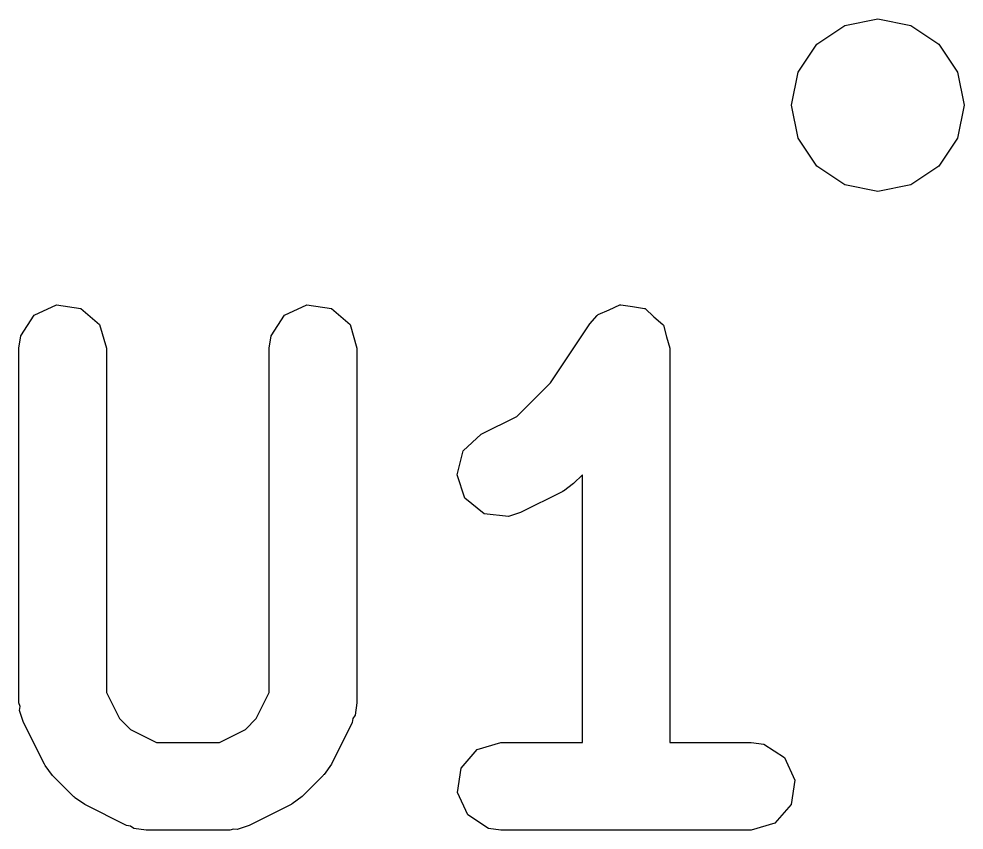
# Model space of a CAD drawing. Extents: x 2.43 to 5.06, y -5.33 to -2.63.
# Drawn here: x 3.3585 to 3.4663, y -3.9056 to -3.813 of the extents above; entities that cross this region are included whole.
import ezdxf

# ---------------------------------------------------------------- set-up
doc = ezdxf.new("R2010")
doc.units = 0
doc.header["$MEASUREMENT"] = 0
doc.layers.add('BLACK', color=7, linetype='CONTINUOUS')

msp = doc.modelspace()

# ---------------------------------------------------------------- linework, layer by layer
at = {"layer": 'BLACK', "linetype": 'CONTINUOUS'}
for p, q in [((3.45272, -3.81374), (3.45649, -3.81299)), ((3.45649, -3.81299), (3.46025, -3.81374)), ((3.44953, -3.81587), (3.45272, -3.81374)), ((3.46025, -3.81374), (3.46345, -3.81587)), ((3.44739, -3.81907), (3.44953, -3.81587)), ((3.46345, -3.81587), (3.46558, -3.81907)), ((3.44665, -3.82283), (3.44739, -3.81907)), ((3.46558, -3.81907), (3.46633, -3.82283)), ((3.44739, -3.8266), (3.44665, -3.82283)), ((3.46633, -3.82283), (3.46558, -3.8266)), ((3.44953, -3.82979), (3.44739, -3.8266)), ((3.46558, -3.8266), (3.46345, -3.82979)), ((3.45272, -3.83193), (3.44953, -3.82979)), ((3.46345, -3.82979), (3.46025, -3.83193)), ((3.45649, -3.83268), (3.45272, -3.83193)), ((3.46025, -3.83193), (3.45649, -3.83268)), ((3.36021, -3.84679), (3.36278, -3.84562)), ((3.36278, -3.84562), (3.36556, -3.84603)), ((3.38878, -3.84679), (3.39135, -3.84562)), ((3.39135, -3.84562), (3.39413, -3.84603)), ((3.42582, -3.84619), (3.42706, -3.84562)), ((3.42706, -3.84562), (3.42711, -3.84563)), ((3.42711, -3.84563), (3.42715, -3.84561)), ((3.42715, -3.84561), (3.42849, -3.84583)), ((3.42849, -3.84583), (3.42985, -3.84603)), ((3.35869, -3.84915), (3.36021, -3.84679)), ((3.36556, -3.84603), (3.36769, -3.84787)), ((3.38726, -3.84915), (3.38878, -3.84679)), ((3.39413, -3.84603), (3.39626, -3.84787)), ((3.42361, -3.8478), (3.42446, -3.84685)), ((3.42446, -3.84685), (3.4245, -3.84679)), ((3.4245, -3.84679), (3.42452, -3.84677)), ((3.42452, -3.84677), (3.42456, -3.84673)), ((3.42456, -3.84673), (3.42582, -3.84619)), ((3.42985, -3.84603), (3.42988, -3.84606)), ((3.42988, -3.84606), (3.42992, -3.84606)), ((3.42992, -3.84606), (3.43094, -3.84698)), ((3.43094, -3.84698), (3.43197, -3.84787)), ((3.36769, -3.84787), (3.36848, -3.85057)), ((3.39626, -3.84787), (3.39705, -3.85057)), ((3.41912, -3.85453), (3.42361, -3.8478)), ((3.43197, -3.84787), (3.43199, -3.84791)), ((3.43199, -3.84791), (3.43202, -3.84794)), ((3.43202, -3.84794), (3.43238, -3.84926)), ((3.35848, -3.85057), (3.35869, -3.84915)), ((3.38705, -3.85057), (3.38726, -3.84915)), ((3.43238, -3.84926), (3.43277, -3.85057)), ((3.35848, -3.89105), (3.35848, -3.85057)), ((3.36848, -3.85057), (3.36848, -3.88987)), ((3.38705, -3.88987), (3.38705, -3.85057)), ((3.39705, -3.85057), (3.39705, -3.89105)), ((3.43277, -3.85057), (3.43277, -3.89557)), ((3.41528, -3.85837), (3.41912, -3.85453)), ((3.41124, -3.86039), (3.41528, -3.85837)), ((3.40918, -3.8623), (3.41124, -3.86039)), ((3.40848, -3.86503), (3.40918, -3.8623)), ((3.40937, -3.8677), (3.40848, -3.86503)), ((3.42277, -3.86502), (3.42178, -3.86601)), ((3.42277, -3.89557), (3.42277, -3.86502)), ((3.42178, -3.86601), (3.42063, -3.86687)), ((3.42048, -3.86695), (3.41572, -3.86933)), ((3.42054, -3.86689), (3.42048, -3.86695)), ((3.42063, -3.86687), (3.42054, -3.86689)), ((3.41156, -3.86947), (3.40937, -3.8677)), ((3.41435, -3.86978), (3.41156, -3.86947)), ((3.41572, -3.86933), (3.41435, -3.86978)), ((3.36848, -3.88987), (3.36997, -3.89285)), ((3.38556, -3.89285), (3.38705, -3.88987)), ((3.35861, -3.89148), (3.35848, -3.89105)), ((3.39705, -3.89105), (3.39685, -3.89247)), ((3.35856, -3.89192), (3.35861, -3.89148)), ((3.35901, -3.89328), (3.35856, -3.89192)), ((3.36139, -3.89805), (3.35901, -3.89328)), ((3.36997, -3.89285), (3.3712, -3.89408)), ((3.38433, -3.89408), (3.38556, -3.89285)), ((3.39652, -3.89328), (3.39414, -3.89805)), ((3.3966, -3.89284), (3.39652, -3.89328)), ((3.39685, -3.89247), (3.3966, -3.89284)), ((3.3712, -3.89408), (3.37418, -3.89557)), ((3.38135, -3.89557), (3.38433, -3.89408)), ((3.37418, -3.89557), (3.38135, -3.89557)), ((3.40893, -3.89849), (3.41078, -3.89636)), ((3.41078, -3.89636), (3.41348, -3.89557)), ((3.41348, -3.89557), (3.42277, -3.89557)), ((3.43277, -3.89557), (3.44205, -3.89557)), ((3.44205, -3.89557), (3.44347, -3.89578)), ((3.44347, -3.89578), (3.44584, -3.8973)), ((3.44584, -3.8973), (3.447, -3.89987)), ((3.36145, -3.89811), (3.36139, -3.89805)), ((3.36147, -3.8982), (3.36145, -3.89811)), ((3.36232, -3.89935), (3.36147, -3.8982)), ((3.39414, -3.89805), (3.39332, -3.89922)), ((3.40853, -3.90128), (3.40893, -3.89849)), ((3.36471, -3.90173), (3.36232, -3.89935)), ((3.39321, -3.89935), (3.39082, -3.90173)), ((3.39325, -3.89927), (3.39321, -3.89935)), ((3.39332, -3.89922), (3.39325, -3.89927)), ((3.447, -3.89987), (3.4466, -3.90265)), ((3.36478, -3.90177), (3.36471, -3.90173)), ((3.36483, -3.90184), (3.36478, -3.90177)), ((3.36601, -3.90266), (3.36483, -3.90184)), ((3.39082, -3.90173), (3.38967, -3.90258)), ((3.40969, -3.90384), (3.40853, -3.90128)), ((3.37077, -3.90504), (3.36601, -3.90266)), ((3.38953, -3.90266), (3.38476, -3.90504)), ((3.38959, -3.9026), (3.38953, -3.90266)), ((3.38967, -3.90258), (3.38959, -3.9026)), ((3.4466, -3.90265), (3.44475, -3.90478)), ((3.41206, -3.90537), (3.40969, -3.90384)), ((3.37121, -3.90512), (3.37077, -3.90504)), ((3.37158, -3.90537), (3.37121, -3.90512)), ((3.38476, -3.90504), (3.3834, -3.90549)), ((3.44475, -3.90478), (3.44205, -3.90557)), ((3.373, -3.90557), (3.37158, -3.90537)), ((3.38253, -3.90557), (3.373, -3.90557)), ((3.38296, -3.90545), (3.38253, -3.90557)), ((3.3834, -3.90549), (3.38296, -3.90545)), ((3.41348, -3.90557), (3.41206, -3.90537)), ((3.44205, -3.90557), (3.41348, -3.90557))]:
    msp.add_line(p, q, dxfattribs=at)

doc.saveas('drawing.dxf')
